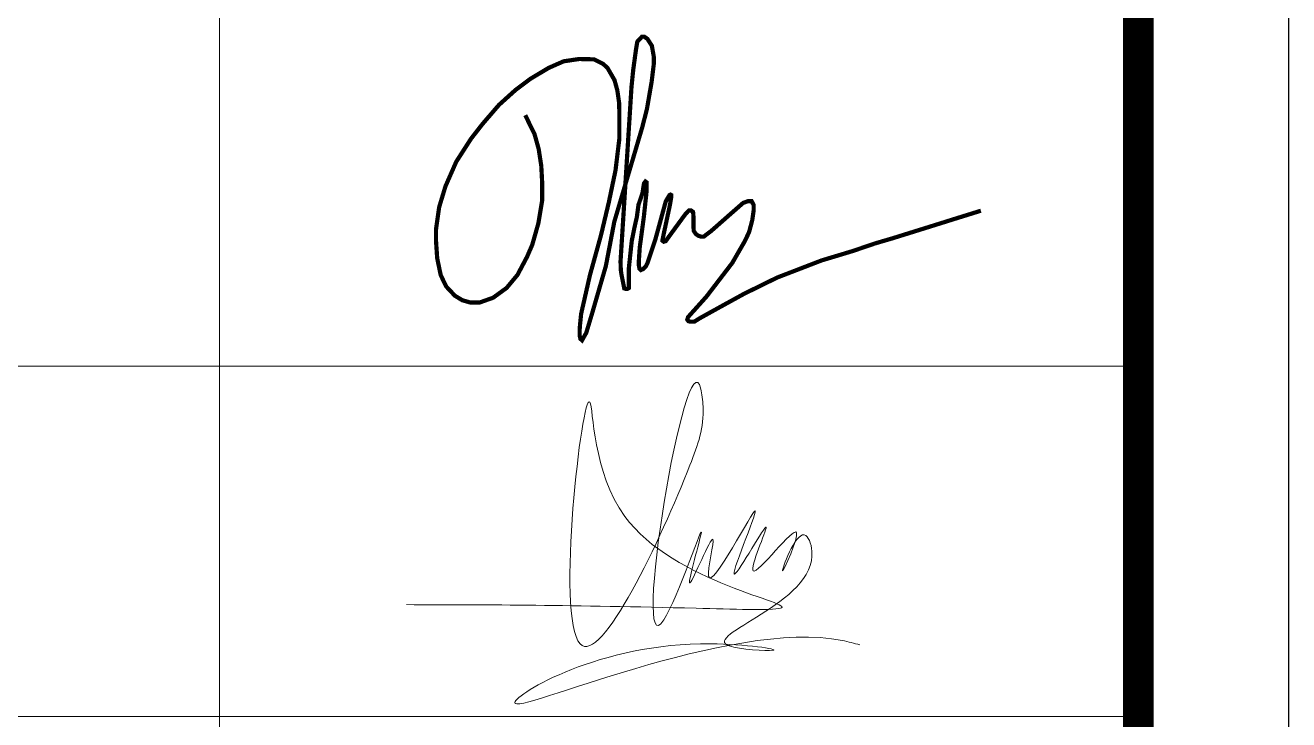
# Model space of a CAD drawing. Header units: millimetres. Extents: x -7991 to 5364, y -10960 to -2058.
# Drawn here: x 4310 to 5364, y -7757 to -7178 of the extents above; entities that cross this region are included whole.
import ezdxf

# ---------------------------------------------------------------- set-up
doc = ezdxf.new("R2010")
doc.units = ezdxf.units.MM
doc.header["$LTSCALE"] = 250
doc.header["$MEASUREMENT"] = 0
doc.layers.get('DEFPOINTS').update_dxf_attribs({"color": 87})
doc.layers.add('08.TEXTBEAM', color=2, linetype='Continuous')
doc.layers.add('Xref khung ten  A3 TKCS$0$A-KY HIEU', color=34, linetype='Continuous', lineweight=20)
doc.layers.add('Xref khung ten  A3 TKCS$0$A-TEXT', color=9, linetype='Continuous', lineweight=18)

# ---------------------------------------------------------------- blocks, each defined once
blk = doc.blocks.new('Xref khung ten  A3 TKCS')
at = {"ltscale": 3, "const_width": 0.14}
blk.add_lwpolyline([(-57335.842, -13849.558), (-57335.532, -13850.192), (-57335.395, -13850.682), (-57335.308, -13851.245), (-57335.278, -13851.805), (-57335.278, -13852.402), (-57335.405, -13853.162), (-57335.608, -13853.878), (-57335.785, -13854.285), (-57336.102, -13854.883), (-57336.464, -13855.317), (-57336.912, -13855.643), (-57337.356, -13855.801), (-57337.686, -13855.801), (-57337.94, -13855.729), (-57338.188, -13855.579), (-57338.478, -13855.272), (-57338.663, -13854.892), (-57338.781, -13854.326), (-57338.822, -13853.72), (-57338.818, -13853.344), (-57338.713, -13852.617), (-57338.505, -13851.93), (-57338.145, -13851.109), (-57337.651, -13850.341), (-57337.266, -13849.848), (-57336.718, -13849.213), (-57336.167, -13848.717), (-57335.67, -13848.344), (-57335.06, -13847.98), (-57334.563, -13847.761), (-57334.047, -13847.684), (-57333.548, -13847.695), (-57333.246, -13847.845), (-57333.096, -13847.985), (-57332.863, -13848.39), (-57332.771, -13848.727), (-57332.706, -13849.174), (-57332.704, -13849.811), (-57332.704, -13850.354), (-57332.831, -13851.399), (-57333.056, -13852.471), (-57333.315, -13853.558), (-57333.685, -13854.895), (-57333.836, -13855.56), (-57333.898, -13855.831), (-57333.977, -13856.178), (-57334.014, -13856.538), (-57334.029, -13856.738), (-57334.029, -13856.894), (-57334.002, -13857.016), (-57333.948, -13857.064), (-57333.893, -13856.966), (-57333.805, -13856.811), (-57333.71, -13856.493), (-57333.611, -13856.164), (-57333.409, -13855.469), (-57333.152, -13854.584), (-57333.002, -13853.798), (-57332.872, -13853.114), (-57332.515, -13851.909), (-57332.311, -13851.22), (-57332.119, -13850.572), (-57331.933, -13849.942), (-57331.781, -13849.343), (-57331.625, -13848.443), (-57331.552, -13847.843), (-57331.552, -13847.616), (-57331.617, -13847.245), (-57331.766, -13847.012), (-57331.875, -13846.939), (-57331.948, -13846.939), (-57331.995, -13846.989), (-57332.06, -13847.059), (-57332.104, -13847.107), (-57332.149, -13847.379), (-57332.239, -13848.04), (-57332.298, -13848.621), (-57332.352, -13849.481), (-57332.397, -13850.194), (-57332.452, -13851.075), (-57332.536, -13852.413), (-57332.566, -13852.89), (-57332.625, -13853.83), (-57332.663, -13854.437), (-57332.654, -13854.717), (-57332.633, -13854.868), (-57332.586, -13855.099), (-57332.539, -13855.334), (-57332.474, -13855.353), (-57332.44, -13855.353), (-57332.389, -13855.322), (-57332.389, -13855.278), (-57332.387, -13854.67), (-57332.289, -13853.75), (-57332.2, -13853.311), (-57332.118, -13852.948), (-57332.064, -13852.546), (-57331.933, -13852.161), (-57331.907, -13851.998), (-57331.881, -13851.833), (-57331.833, -13851.768), (-57331.792, -13851.798), (-57331.792, -13851.912), (-57331.792, -13852.078), (-57331.885, -13852.944), (-57331.952, -13853.447), (-57331.99, -13853.73), (-57332.022, -13853.966), (-57332.041, -13854.248), (-57332.052, -13854.418), (-57332.052, -13854.567), (-57332.031, -13854.676), (-57331.986, -13854.723), (-57331.914, -13854.69), (-57331.819, -13854.598), (-57331.76, -13854.48), (-57331.598, -13853.995), (-57331.505, -13853.714), (-57331.346, -13853.135), (-57331.285, -13852.912), (-57331.238, -13852.74), (-57331.188, -13852.556), (-57331.151, -13852.425), (-57331.075, -13852.298), (-57331.032, -13852.223), (-57330.995, -13852.205), (-57330.968, -13852.221), (-57330.968, -13852.27), (-57330.987, -13852.387), (-57331.013, -13852.543), (-57331.09, -13852.902), (-57331.126, -13853.069), (-57331.194, -13853.387), (-57331.22, -13853.505), (-57331.248, -13853.649), (-57331.266, -13853.736), (-57331.223, -13853.776), (-57331.155, -13853.758), (-57331.092, -13853.667), (-57330.836, -13853.317), (-57330.698, -13853.129), (-57330.578, -13852.964), (-57330.485, -13852.839), (-57330.385, -13852.736), (-57330.306, -13852.736), (-57330.244, -13852.783), (-57330.232, -13852.888), (-57330.227, -13853.237), (-57330.224, -13853.409), (-57330.157, -13853.511), (-57330.068, -13853.577), (-57329.979, -13853.607), (-57329.886, -13853.607), (-57329.774, -13853.521), (-57329.638, -13853.418), (-57328.976, -13852.836), (-57328.575, -13852.485), (-57328.416, -13852.426), (-57328.287, -13852.426), (-57328.22, -13852.557), (-57328.22, -13852.719), (-57328.251, -13852.945), (-57328.267, -13853.055), (-57328.376, -13853.465), (-57328.529, -13853.78), (-57328.933, -13854.481), (-57329.463, -13855.172), (-57329.795, -13855.605), (-57330.142, -13855.992), (-57330.307, -13856.175), (-57330.41, -13856.29), (-57330.436, -13856.377), (-57330.399, -13856.426), (-57330.336, -13856.444), (-57330.204, -13856.444), (-57330.027, -13856.333), (-57329.627, -13856.111), (-57329.174, -13855.861), (-57328.542, -13855.514), (-57328.033, -13855.264), (-57327.431, -13854.969), (-57326.975, -13854.794), (-57326.573, -13854.639), (-57325.955, -13854.401), (-57325.344, -13854.217), (-57324.912, -13854.086), (-57324.172, -13853.834), (-57323.578, -13853.66), (-57321.989, -13853.164), (-57321.334, -13852.959), (-57320.639, -13852.743), (-57320.639, -13852.743), (-57320.639, -13852.743), (-57320.639, -13852.743)], dxfattribs=at)
at = {"layer": 'DEFPOINTS', "color": 125}
blk.add_lwpolyline([(-57730.367, -13938.757), (-57310.367, -13938.757), (-57310.367, -13641.757), (-57730.367, -13641.757)], close=True, dxfattribs=at)
at = {"layer": 'Xref khung ten  A3 TKCS$0$A-KY HIEU', "color": 0}
for p, q in [((-57346.043, -13881.291), (-57346.043, -13822.889)), ((-57376.705, -13857.93), (-57315.382, -13857.93)), ((-57376.705, -13869.611), (-57315.382, -13869.611))]:
    blk.add_line(p, q, dxfattribs=at)
at = {"layer": 'Xref khung ten  A3 TKCS$0$A-KY HIEU', "color": 0, "const_width": 1.022}
blk.add_lwpolyline([(-57716.022, -13933.853), (-57716.022, -13646.66), (-57315.382, -13646.66), (-57315.382, -13933.853)], close=True, dxfattribs=at)
at = {"layer": 'Xref khung ten  A3 TKCS$0$A-TEXT'}
blk.add_spline([(-57339.805, -13865.879), (-57330.142, -13866), (-57327.33, -13866), (-57332.524, -13862.934), (-57333.687, -13859.125), (-57334.014, -13867.184), (-57330.346, -13861.23), (-57329.91, -13859.27), (-57329.982, -13858.689), (-57331.217, -13866.385), (-57329.982, -13863.553), (-57330.346, -13865.151), (-57329.583, -13863.699), (-57329.728, -13864.933), (-57328.166, -13862.755), (-57328.856, -13864.86), (-57327.803, -13863.299), (-57328.239, -13864.751), (-57326.786, -13863.481), (-57327.258, -13864.751), (-57326.531, -13863.553), (-57326.277, -13864.098), (-57329.038, -13867.256), (-57327.585, -13867.401), (-57329.655, -13867.184), (-57336.194, -13869.144), (-57325.26, -13867.075), (-57324.679, -13867.22)], degree=3, dxfattribs=at)

msp = doc.modelspace()

# ---------------------------------------------------------------- block references
at = {"layer": '08.TEXTBEAM', "xscale": 25, "yscale": 25, "zscale": 25}
msp.add_blockref('Xref khung ten  A3 TKCS', (1438123.27, 338985.89), dxfattribs=at)

doc.saveas('drawing.dxf')
